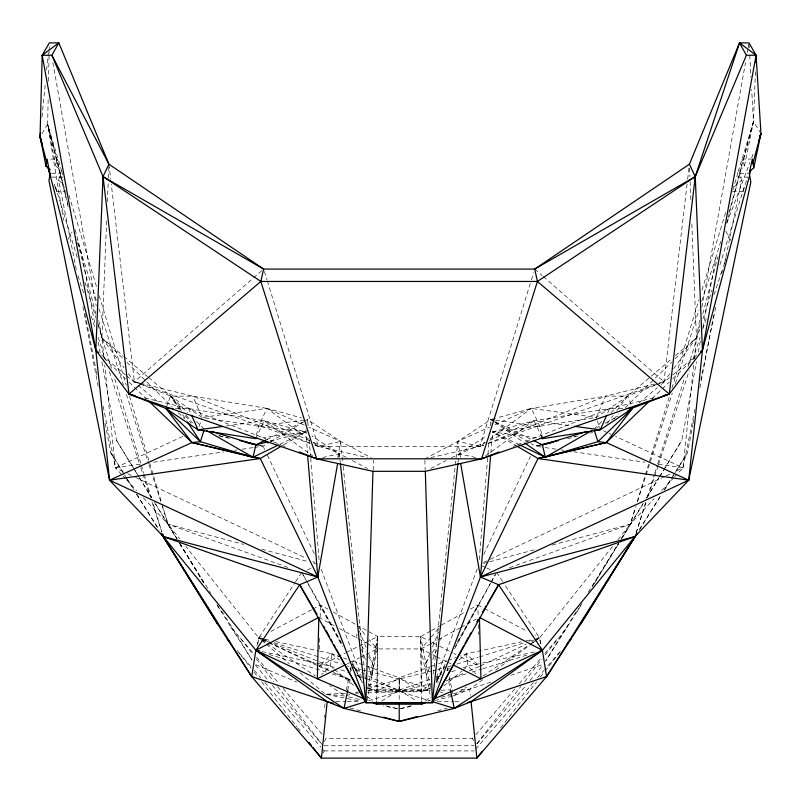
<?xml version="1.0" encoding="UTF-8"?>
<svg xmlns="http://www.w3.org/2000/svg" width="801" height="801" viewBox="0 0 801 801"><rect width="100%" height="100%" fill="white"/><g stroke="black" fill="none" stroke-linecap="round" stroke-linejoin="round"><path stroke-width="0.6" stroke-dasharray="4 3" d="M381.757 700.995L399.158 690.132L399.188 677.746L429.376 666.993M356.815 637.906L356.845 633.241M376.68 700.505L377.692 636.545L359.078 626.292M430.347 687.829L421.226 691.814L377.131 691.814L377.692 636.545L420.665 636.545L428.415 640.49M48.15 99.644L47.629 124.325L63.579 220.385M48.531 81.141L49.151 51.524M49.181 50.283L49.261 46.588M319.409 649.231L319.729 635.724M320.18 617.301L320.47 605.025L306.553 580.795M373.176 470.207L373.476 460.205M732.825 190.097L738.232 171.524L744.409 166.258L753.481 121.702L755.503 70.027M103.95 357.687L101.897 337.882L106.663 220.435M107.424 201.702L108.345 179.214M108.395 177.962L108.896 165.467M324.275 717.506L324.385 715.043M324.715 707.683L324.946 702.767M368.29 666.432L371.964 675.563L372.545 663.178L368.28 652.795M62.478 174.708L61.717 171.104L55.87 166.127L57.101 159.079L49.592 159.079M76.275 269.617L58.663 180.305L60.145 173.246L57.101 159.079M350.618 672.039L351.018 667.093L347.474 665.971M479.288 559.669L487.849 455.529M487.949 454.287L489.071 440.65M490.292 425.782L490.803 419.574L495.569 418.262M490.853 453.036L492.625 431.959L533.997 420.765L609.701 408.54L655.919 397.336M42.002 116.956L45.307 83.624M46.648 70.047L48.36 52.756M433.441 674.112L455.188 466.302M455.318 465.061L457.802 441.411L490.803 419.574L494.477 420.074M693.636 365.106L683.003 467.824L677.896 473.281M694.277 358.918L696.449 337.882L699.954 318.217M458.022 462.497L458.953 453.797L486.497 435.924M319.659 651.113L331.834 653.756L330.433 666.132L321.692 674.582M687.078 184.1L663.959 381.717L657.18 384.4M687.658 179.134L688.97 167.95M371.964 675.563L377.692 636.545L367.719 641.621M306.002 429.706L307.424 453.036M307.033 422.958L307.554 419.574L340.555 441.411L371.314 457.782M257.852 643.894L258.783 637.906L294.898 582.778M337.812 457.431L340.555 441.411L308.876 427.183M338.683 457.491L339.324 453.797L311.779 435.924M701.926 307.153L745.511 62.548M747.263 52.716L747.924 49.031M748.144 47.8L748.805 44.115M664.179 469.266L681.771 440.51L696.459 361.902M698.302 352.07L700.825 338.563M702.888 327.509L716.204 256.27L720.98 240.831M671.618 478.297L687.468 452.885L692.855 424.64M693.095 423.409L693.796 419.724M699.884 387.794L714.172 312.861M721.661 273.562L725.976 257.952M377.692 636.545L367.399 689.821L430.948 689.821M366.958 700.985L377.211 648.92L369.401 639.749M346.362 690.001L349.066 676.735M350.538 669.506L351.018 667.093M694.958 409.121L683.003 467.824L675.103 471.569M700.925 379.774L716.124 305.171M724.585 263.589L741.526 180.425L739.844 173.246L742.958 159.079L751.198 159.079M347.754 690.322L350.007 679.468L317.346 664.59M256.37 435.243L258.473 426.242L267.003 408.39L301.597 417.932M256.941 645.786L258.783 637.906L263.189 635.553M732.454 191.279L743.128 191.279L743.989 187.744L719.058 267.514M673.561 368.76L696.449 337.882L699.964 324.575M702.837 313.692L717.836 256.831M726.767 222.958L727.729 219.324M728.049 218.112L739.854 173.356M744.409 166.258L743.148 160.891L753.481 121.702L751.668 89.682M728.87 213.286L753.481 121.702L760.329 132.505M621.286 539.013L630.297 524.204L635.413 507.484M637.236 501.516L669.776 395.203M671.969 388.034L699.023 299.654M701.946 290.092L726.066 211.264M738.232 171.524L753.481 121.702M430.838 457.591L480.009 446.417L531.053 280.971M531.413 279.789L533.616 272.64M636.064 533.015L645.746 502.057M647.228 497.291L654.297 474.673M654.677 473.481L657.281 465.151M657.651 463.959L684.815 377.041M688.169 366.327L699.704 329.421M703.058 318.708L711.989 290.132M621.105 539.053L630.297 524.204L636.024 506.342M637.546 501.576L672.289 393.211M675.343 383.689L699.023 309.857M701.696 301.516L716.204 256.27M743.128 191.279L747.673 177.101L736.91 177.101M199.149 426.472L201.722 418.593M636.114 533.025L646.197 502.207M648.139 496.28L658.222 465.451M658.612 464.27L689.25 370.603M692.735 359.939L700.104 337.411M702.817 329.111L706.702 317.256M714.071 294.728L722.602 268.645M324.545 741.626L325.697 738.542L472.65 738.542L475.063 735.708M436.545 677.496L477.576 568.119M166.298 407.308L170.553 396.054L192.811 396.155L267.003 408.39L304.35 425.151M323.384 752.98L324.165 750.927L321.732 748.114M726.867 223.129L749.886 162.593M751.658 157.937L753.871 152.12M429.526 667.573L426.312 675.563L425.812 663.178L429.606 653.946M432.74 659.583L436.415 650.462M440.55 640.189L441.461 637.906M432.45 647.018L438.618 632.009M654.417 384.069L605.546 396.155L596.264 417.471L539.874 426.242L492.625 431.959L515.844 445.546M607.709 413.026L609.701 408.54L624.039 408.47M483.714 554.472L530.452 456.29M255.579 438.628L264.29 420.765L305.662 431.959L282.433 445.546M68.155 239.259L72.03 232.04M436.475 681.541L444.755 666.242M455.409 646.557L490.592 582.908M436.555 681.551L443.764 668.455M454.578 648.8L490.633 583.288M491.233 582.197L495.439 574.557M436.365 680.039L445.396 663.729M457.421 641.981L477.887 605.025L483.393 607.959M491.193 581.856L495.429 574.477M575.819 612.254L545.631 661.055L581.396 604.605M592.329 586.622L618.712 543.248M41.942 133.617L47.629 124.325L61.717 171.104M576.89 612.004L582.107 603.483M594.482 583.248L618.582 543.839M622.497 537.441L643.994 502.287M646.597 498.032L658.973 477.796M659.623 476.725L663.528 470.337M617.891 539.754L630.297 524.204L643.323 503.018M646.587 497.721L658.963 477.586M659.613 476.535L681.771 440.51M425.812 663.178L429.726 656.86M432.33 652.655L436.245 646.327M588.294 592.099L618.482 543.298M639.248 530.172L661.055 495.238M664.349 489.942L670.958 479.358M639.598 529.171L660.875 495.268M664.199 489.972L672.179 477.256M672.85 476.195L687.468 452.885M295.579 581.736L301.707 572.375L305.952 579.744M669.866 373.747L663.959 381.717L659.243 383.379M607.318 423.349L613.176 415.559M616.83 410.683L627.804 396.054L671.659 358.888M476.855 743.769L520.76 686.587M524.545 681.661L541.957 658.993M544.99 655.048L567.629 626.843M500.575 727.839L536.55 681.921M540.375 677.045L544.199 672.159M544.97 671.178L561.04 650.672L544.79 669.406M612.465 546.552L539.574 637.906L537.581 639.378M476.955 743.819L525.987 685.336M530.002 680.54L542.858 665.2M475.874 734.757L515.253 688.419M519.278 683.684L541.776 657.2M544.99 653.426L557.856 638.287M421.596 700.505L421.066 648.92L430.477 637.916M431.268 637.005L438.327 628.755M475.734 749.045L533.416 682.522M537.481 677.836L543.979 670.347M509.536 567.729L630.297 524.204L654.097 498.743M661.746 490.562L673.651 477.827M674.502 476.915L677.045 474.192M329.251 670.908L318.998 666.432L331.834 653.756L338.803 656.239M593.992 429.286L602.883 420.545M610.893 412.675L627.804 396.054L656.049 384.85M613.756 418.853L619.093 413.636M625.321 407.539L671.558 362.262M675.113 358.778L696.449 337.882L691.784 222.938M652.124 398.568L669.195 382.177M672.79 378.723L695.258 357.166M261.747 270.718L134.398 381.717L128.49 373.747M734.287 186.603L741.526 180.425M675.473 355.654L696.449 337.882M366.678 666.162L399.188 677.746L421.226 691.814L430.658 683.884M436.325 679.128L441.982 674.372M446.698 670.407L449.531 668.024M458.963 660.094L466.512 653.756L521.311 641.871M639.118 402.863L657.351 387.714M661.195 384.53L671.749 375.759M672.71 374.968L696.69 355.043M425.481 701.015L430.297 697.05M443.774 685.956L462.067 670.888M463.028 670.097L467.844 666.132L481.291 663.278M314.803 445.176L318.347 446.417L480.009 446.417L485.937 442.032M489.882 439.108L531.343 408.39L605.546 396.155L627.804 396.054L631.148 405.056M482.663 679.719L469.686 689.25L453.216 696.029L435.223 700.374M495.649 670.177L531.584 643.774M532.585 643.043L536.58 640.109M485.646 455.869L533.997 420.765L572.014 425.982M627.804 396.054L596.264 417.471L531.343 408.39L496.76 417.932M453.216 696.029L466.582 687.028M483.033 675.964L529.291 644.825M530.322 644.134L534.437 641.361M535.458 640.67L539.574 637.906L503.459 582.778M368.009 687.829L377.131 691.814L399.188 677.746M254.448 447.399L263.068 446.137L269.426 442.342M270.478 441.711L305.441 420.845M430.517 631.118L420.665 636.545L421.226 691.814M431.609 630.517L440.37 625.691M441.461 625.08L465.031 612.104M470.387 609.15L477.887 605.025L478.177 617.301M597.286 427.504L599.478 426.312M604.965 423.329L618.132 416.18M366.127 654.457L377.211 648.92L421.066 648.92L429.656 644.284M430.728 643.704L437.166 640.229M438.247 639.649L459.914 627.944M460.996 627.363L476.184 619.153M270.898 631.448L311.659 609.721M312.76 609.13L320.47 605.025L327.969 609.15M424.84 458.953L457.802 441.411L489.481 427.183M430.748 468.505L445.937 460.585M451.353 457.751L485.106 442.282M318.998 666.432L345.571 652.895M346.683 652.334L366.618 642.182M347.274 663.869L349.486 662.757M350.598 662.207L359.469 657.781M360.58 657.221L365.016 655.008M267.144 439.379L303.068 421.777M304.19 421.226L307.554 419.574L308.065 425.782M279.869 444.335L305.662 431.959L258.473 426.242L202.092 417.471L170.553 396.054L148.626 377.471M483.393 562.492L489.031 559.819M490.162 559.278L664.96 476.385M666.082 475.844L670.597 473.711M480.48 665.901L526.197 644.244M531.764 641.601L533.997 640.55M535.118 640.019L539.574 637.906L541.106 644.655M182.688 436.455L115.354 467.824L103.049 405.426M495.138 424.65L531.343 408.39L539.874 426.242L542.437 437.496M489.651 440.28L533.997 420.765L541.606 436.395M307.264 569.952L311.699 568.019M446.297 680.86L464.54 672.9M469.106 670.908L479.358 666.432L466.512 653.756L460.715 655.819M460.535 457.431L457.802 441.411L480.009 446.417L483.464 445.036M488.069 443.193L605.546 396.155M513.051 446.457L516.545 445.096M517.706 444.635L521.201 443.263M525.856 441.431L609.701 408.54M430.527 666.582L434.012 665.341M438.658 663.679L446.788 660.785M447.939 660.374L456.069 657.481M480.009 446.417L483.544 445.176M488.26 443.514L658.062 383.789M366.538 678.737L399.158 690.132L430.588 679.148M436.415 677.115L441.071 675.483M451.544 671.829L457.371 669.796M463.188 667.754L467.844 666.132L475.704 673.741M490.823 682.112L469.686 689.25L450.583 694.627M510.788 675.353L543.669 664.239M447.328 667.093L452.064 665.591M456.79 664.099L478.077 657.361M479.258 656.99L524.204 642.772M528.93 641.271L533.656 639.779M534.848 639.398L539.574 637.906L540.505 643.894M346.312 695.658L349.847 694.547M355.724 692.705L358.077 691.964M367.489 689L399.238 679.028L431.699 670.968M466.142 673.931L448.27 679.468L450.522 690.322M472.099 672.079L481.631 669.125M482.823 668.755L529.281 654.347M368.67 700.805L399.208 691.403L430.317 683.834M411.183 705.711L399.238 709.075L383.489 705.901M427.894 701.015L430.287 700.344M441.031 697.321L449.391 694.968M437.536 710.877L447.118 708.234M483.684 563.343L488.5 562.062M489.701 561.741L534.157 549.876M552.189 545.06L630.297 524.204M270.127 441.191L305.662 431.959L262.908 437.646M432.9 670.667L436.515 669.776M437.716 669.476L446.127 667.393M659.193 382.898L663.959 381.717L543.208 276.475M567.539 438.708L575.909 436.645M590.247 433.121L592.64 432.53M436.305 682.382L438.698 681.801M400.44 708.785L412.435 705.881M540.154 444.976L535.288 446.137L531.053 443.604M574.217 436.845L579.083 435.694M314.893 445.036L318.347 446.417L340.555 441.411L343.028 465.061M322.633 457.481L339.324 453.797L346.923 457.751M526.177 640.81L532.264 639.488M537.141 638.437L539.574 637.906L535.168 635.553M482.512 663.018L536.28 651.583M540.054 445.296L535.288 446.137L543.909 447.399M139.975 464.21L115.354 467.824L104.721 365.106M153.512 462.217L223.679 451.914M234.753 450.292L237.216 449.932M242.142 449.211L253.216 447.579M226.262 425.982L264.29 420.765L312.04 441.782M258.473 426.242L305.101 419.914M345.241 693.496L325.326 694.177L298.713 671.669M355.193 693.155L358.928 693.035M367.639 692.735L431.108 690.572M441.061 690.232L449.772 689.931M460.975 689.551L469.686 689.25L470.297 695.388M51.444 173.246L60.145 173.246M739.844 173.246L748.044 173.246M51.875 177.101L62.989 177.101M54.138 184.19L56.39 191.279L64.961 191.279M367.839 690.292L430.517 690.292M335.959 701.636L345.962 701.636M347.213 701.636L360.981 701.636M437.296 701.636L453.566 701.636M454.818 701.636L461.066 701.636M324.255 745.741L474.092 745.741M324.165 750.927L474.112 750.927M175.439 408.48L188.585 408.54L264.29 420.765L312.64 455.869M326.568 694.297L345.141 696.029L329.722 685.646M536.59 437.807L492.625 431.959L518.407 444.335M495.709 420.245L539.874 426.242M545.131 447.579L556.214 449.211M561.141 449.932L563.604 450.292M573.446 451.734L644.845 462.217M658.382 464.21L683.003 467.824L615.669 436.455M257.101 445.086L263.068 446.137L264.68 449.521M326.538 694.417L360.47 701.255M261.997 651.583L330.433 666.132L335.088 667.754M263.649 638.958L258.783 637.906L185.892 546.552M264.871 639.228L270.958 640.55M275.824 641.601L318.448 650.843M475.654 457.481L458.953 453.797L459.594 457.491M313.411 442.763L318.347 446.417L367.519 457.591M219.274 435.694L227.784 437.716M260.635 445.556L263.068 446.137M348.745 696.9L361.972 700.084M386.022 705.881L398.037 708.785M144.791 397.927L188.585 408.54L272.42 441.431M368.009 683.834L399.208 691.403L429.666 700.805M218.863 435.764L230.818 438.708M139.164 382.898L134.398 381.717L111.279 184.1M140.355 383.188L192.811 396.155L310.277 443.193M352.23 667.393L360.67 669.476M361.872 669.776L399.238 679.028L430.918 689M143.409 497.832L168.06 524.204L243.764 544.42M261.787 549.226L308.655 561.741M313.461 563.023L318.267 564.304M349.997 707.904L360.8 710.877M268.996 654.347L326.177 672.079M332.135 673.931L350.007 679.468M440.31 691.964L442.653 692.705M448.52 694.547L452.044 695.658M261.146 638.657L258.783 637.906L260.685 639.518M262.327 639.028L269.426 641.271M274.152 642.772L341.566 664.099M340.916 669.796L347.904 672.229M354.893 674.672L365.376 678.337M141.467 384.2L134.398 381.717L138.913 383.509M142.648 384.62L310.087 443.514M343.449 657.891L346.933 659.133M352.74 661.195L365.516 665.751M155.674 504.079L168.06 524.204L288.811 567.729M273.582 441.892L280.57 444.635M281.732 445.096L285.226 446.457M263.399 639.729L258.783 637.906L260.836 639.288M264.56 640.179L269.186 642.002M273.802 643.824L330.433 666.132L333.326 668.505M140.045 383.959L170.553 396.054L187.454 412.675M255.829 664.72L296.841 682.102M482.212 566.077L485.546 567.539M486.648 568.019L491.093 569.952M333.817 672.9L350.908 680.359M313.181 442.282L339.324 453.797L340.255 462.497M261.036 638.928L258.783 637.906L261.006 638.958M262.157 639.448L267.794 642.012M268.916 642.522L316.215 664.079M603.323 430.698L607.809 432.79M608.93 433.311L611.173 434.362M123.254 471.569L115.354 467.824L122.153 475.103M127.759 473.711L134.528 476.915M135.649 477.446L305.942 558.207M312.71 561.421L314.963 562.492M262.127 639.488L267.704 642.132M268.816 642.662L316.765 665.371M494.167 421.226L490.803 419.574L491.343 423.288M495.288 421.777L531.213 439.379M430.487 687.398L420.665 636.545L421.066 648.92L435.484 656.119M436.585 656.67L446.568 661.646M447.679 662.207L452.114 664.419M355.404 669.306L367.449 675.383M368.54 675.934L399.208 691.403L399.238 679.028L399.208 701.025M432.85 642.742L438.387 645.566M439.489 646.127L452.785 652.895M453.887 653.456L456.099 654.587M460.535 656.84L479.358 666.432M352.34 460.585L367.529 468.505M484.495 608.54L527.458 631.448M318.838 617.401L334.027 625.601M339.454 628.535L366.478 643.123M367.549 643.704L377.211 648.92M333.326 612.104L356.886 625.08M493.977 421.476L490.803 419.574L493.887 421.706M495.038 422.107L529.992 442.973M399.158 690.132L416.52 700.995M261.867 639.979L265.972 642.752M267.003 643.443L315.324 675.964M494.908 422.417L523.714 442.332M308.475 439.108L267.003 408.39L202.092 417.471L192.811 396.155M334.287 669.306L355.464 686.747M367.018 696.259L372.795 701.015M101.587 355.043L125.577 374.968M126.528 375.759L137.091 384.53M138.042 385.331L159.159 402.863M331.834 653.756L339.384 660.094M349.767 668.815L351.649 670.407M357.316 675.163L361.091 678.337M368.64 684.675L377.131 691.814M261.637 640.319L265.431 643.533M266.383 644.334L289.201 663.628M98.213 323.374L101.897 337.882L122.873 355.654M123.835 356.465L147.664 376.67M58.663 180.305L63.89 184.751M534.718 269.076L542.267 275.654M103.92 358.027L125.487 378.723M129.081 382.177L146.162 398.568M98.833 320.67L101.897 337.882L123.244 358.778M126.798 362.262L172.145 406.668M178.373 412.765L184.6 418.853M196.355 421.416L204.365 429.286M123.004 476.004L125.557 478.738M126.408 479.649L136.611 490.562M251.053 666.592L237.236 650.672L251.013 668.254M254.297 670.347L260.796 677.836M264.861 682.522L320.921 747.173M357.667 626.002L366.267 636.084M216.901 604.555L230.728 626.843L253.356 653.426M256.57 657.2L279.078 683.684M283.103 688.419L322.483 734.757M255.489 665.2L267.544 679.578M272.37 685.336L321.401 743.819M179.364 409.531L170.553 396.054L182.338 410.543M186.263 415.369L192.55 423.088M162.333 506.342L168.06 524.204L179.694 538.783M254.077 672.159L257.902 677.045M261.727 681.921L296.931 726.857M297.702 727.839L300.765 731.744M240.5 638.287L253.366 655.048M256.4 658.993L273.802 681.661M277.587 686.587L323.013 745.741M170.553 396.054L181.527 410.683M185.181 415.559L191.038 423.349M101.897 337.882L124.055 367.769M496.64 572.375L502.778 581.736M182.748 414.718L186.813 420.936M230.728 626.843L252.025 660.084M105.181 423.409L110.808 452.885L126.758 478.317M127.429 479.378L134.077 489.972M136.731 494.207L158.678 529.171M110.808 452.885L125.336 476.174M125.997 477.236L133.927 489.942M136.571 494.177L159.029 530.172M361.401 645.276L365.336 651.593M368.61 656.86L372.545 663.178M161.932 503.879L168.06 524.204L177.251 539.053M179.875 543.298L210.713 593.161M221.877 611.193L252.065 659.994M101.887 361.902L116.586 440.51L138.733 476.535M139.384 477.586L151.769 497.721M116.586 440.51L134.167 469.266M134.818 470.337L138.733 476.725M139.384 477.796L151.759 498.032M154.363 502.287L175.86 537.441M179.774 543.839L203.875 583.248M168.06 524.204L177.071 539.013M179.644 543.248L204.736 584.5M217.602 605.656L221.456 612.004M341.526 643.073L320.47 605.025L341.176 643.283M352.36 662.637L361.381 678.948M301.707 572.375L342.578 646.617M352.19 664.089L362.402 682.642L352.41 664.049M725.756 231.008L730.682 240.29M267.364 455.168L314.633 554.472M188.585 408.54L190.578 413.026M359.259 630.858L366.377 648.169M361.401 649.321L365.536 659.583M321.221 569.281L361.371 676.324M472.65 738.542L473.421 740.605M78.007 275.764L84.205 294.728M91.194 316.075L95.069 327.929M98.173 337.411L105.542 359.939M109.417 371.794L140.445 466.633M140.836 467.824L150.528 497.461M152.08 502.207L161.782 531.844L152.661 501.977M96.28 300.325L77.006 239.639M98.954 308.665L123.384 384.88M126.438 394.402L148.585 463.469M148.966 464.66L160.801 501.576M597.346 420.845L600.229 429.847M264.37 271.449L266.933 279.789M267.304 280.971L318.347 446.417M77.236 257.311L55.159 185.702L56.39 191.279M84.956 282.373L96 318.177M98.203 325.336L111.449 368.31M114.763 379.043L140.886 463.779M141.256 464.98L143.83 473.331M144.2 474.522L151.189 497.201M69.016 195.344L97.111 288.62M99.274 295.799L126.278 385.481M129.522 396.245L161.582 502.678M66.002 194.533L47.629 124.325L55.87 166.127M75.184 229.637L82.153 256.27L95.009 325.056M56.961 161.041L47.629 124.325L68.606 208.5M60.125 173.497L68.115 204.926M77.637 242.393L96.06 314.913M447.579 668.294L448.069 670.707M449.291 676.735L451.744 688.79M451.984 690.001L452.725 693.616M421.066 648.92L430.608 697.351M84.956 313.662L96.06 369.942M96.3 371.163L97.021 374.838M82.934 306.723L98.163 386.563M98.223 342.247L100.285 353.301M52.836 62.548L96.21 305.922M108.946 164.215L110.698 179.134M466.512 653.756L467.844 666.132M343.158 466.302L365.436 679.088M742.958 159.079L743.148 160.891M309.186 439.419L310.608 456.77M310.718 458.012L319.269 562.152M447.429 668.324L447.609 670.807M749.085 44.115L749.295 47.81M749.716 55.199L750.968 77.367M689.561 167.97L689.911 176.711M690.112 181.707L690.873 200.45M424.88 460.205L425.181 470.207M478.357 624.67L478.597 634.492"/><path stroke-width="1.2" d="M376.67 701.736L376.64 704.189L421.636 704.189L426.192 702.237M50.263 169.832L46.027 166.268L40.05 136.711L42.193 55.259L49.332 42.884L58.833 42.884L108.946 164.215L263.629 269.076L534.718 269.076L695.258 176.6L746.392 55.259L739.523 42.884L749.015 42.884L756.084 55.259L760.95 133.487L753.791 167.85L749.736 171.274M753.791 167.85L752.379 159.079L749.215 173.246L750.857 181.947L688.72 480.2L634.953 536.58L498.582 584.75L432.37 702.667L365.907 702.667L372.956 471.328L316.665 458.803L128.981 394.092L95.83 350.257L50.073 175.079L47.089 159.079L46.027 166.268M755.794 62.648L756.084 55.259L739.523 42.884L689.401 164.215L534.718 269.076L537.431 281.451L481.611 458.803L425.321 471.328L372.956 471.328M98.523 352.851L95.83 350.257L103.019 176.6L108.946 164.215L51.885 55.259L58.833 42.884L42.193 55.259L95.83 350.257L109.557 480.2L163.324 536.58L255.889 650.282L327.198 701.636L344.009 708.404L399.208 721.451L454.277 708.404L471.078 701.636L546.562 676.615L580.465 624.39L637.276 533.346M161.331 533.406L163.324 536.58L299.694 584.75L365.907 702.667L432.37 702.667L480.46 577.01L490.643 455.509M41.912 143.92L40.05 136.711L40.42 133.006M161.011 533.346L217.812 624.39L251.714 676.615L327.198 701.636L321.421 758.116L476.855 758.116L546.562 676.615L636.945 533.406M746.392 55.259L756.084 55.259L702.447 350.257L688.72 480.2L480.46 577.01L460.675 463.649M463.749 645.826L432.37 702.667L457.882 463.749M739.523 42.884L695.258 176.6L669.296 394.092L629.997 409.041M313.011 747.373L321.421 758.116L251.714 676.615L255.889 650.282L299.694 584.75L317.817 577.01L337.611 463.649M365.236 699.313L317.326 678.807L318.838 617.401L255.889 650.282L344.009 708.404L347.754 690.322M50.073 175.079L48.901 180.435L109.557 480.2L317.817 577.01L365.907 702.667L340.395 463.749M749.476 176L702.447 350.257L669.296 394.092L481.611 458.803L316.665 458.803L260.846 281.451L263.629 269.076L103.019 176.6L51.885 55.259L42.193 55.259M266.012 439.929L255.909 444.875L252.966 457.261L192 442.553L149.757 402.012M752.82 163.634L760.95 133.487L759.618 136.981M749.396 175.429L750.717 170.633M758.968 140.676L760.95 133.487L759.859 136.991M281.381 446.157L260.265 458.512L109.557 480.2L192 442.553L200.37 441.671L204.005 430.417M606.707 415.268L600.229 429.847L542.698 438.628L540.254 438.297M546.562 676.615L542.387 650.282L498.582 584.75L480.46 577.01L538.012 458.512L551.188 455.439M464.96 643.634L468.585 637.075M469.786 634.893L470.998 632.7M482.532 612.134L486.237 605.816M487.469 603.714L498.582 584.75M580.465 624.39L634.953 536.58L480.46 577.01M626.432 408.46L632.4 408.44L606.287 442.553L538.012 458.512L516.905 446.157M482.212 751.278L476.855 758.116L471.078 701.636L542.387 650.282L634.953 536.58M567.168 643.624L571.003 639.218M628.014 410.823L632.4 408.44L597.906 441.671L545.311 457.261L519.529 444.875M648.53 402.012L606.287 442.553L553.581 454.878M700.655 351.989L702.447 350.257L695.258 176.6L689.401 164.215M695.258 176.6L537.431 281.451L260.846 281.451L128.981 394.092L165.877 408.44L198.047 429.847L255.579 438.628L258.022 438.297M700.535 351.859L702.447 350.257M423.559 702.607L421.636 704.189L421.606 701.736M632.4 408.44L600.229 429.847L574.467 426.312M432.009 701.536L454.277 708.404L542.387 650.282L479.449 617.401L480.95 678.807L434.182 698.822M524.745 443.043L545.311 457.261L591.829 430.537M346.162 664.419L317.326 678.807L255.889 650.282L259.554 651.063M278.748 444.875L252.966 457.261L200.37 441.671L165.877 408.44L173.046 408.47M481.611 458.803L499.083 451.944M540.004 651.023L542.387 650.282L480.95 678.807L453.226 664.97M344.009 708.404L365.146 701.896M586.963 431.419L542.437 444.875L533.456 440.48M383.609 717.155L399.208 721.451L417.171 716.495M467.484 702.627L471.078 701.636M245.156 442.232L255.909 444.875L267.754 441.802M553.201 442.232L542.437 444.875L545.311 457.261M663.218 395.564L669.296 394.092L537.431 281.451M540.154 444.976L558.407 440.62M196.475 427.914L198.047 429.847L222.578 426.482M538.012 458.512L688.72 480.2L606.287 442.553L597.906 441.671L594.342 430.417M217.812 624.39L163.324 536.58L162.593 534.197L163.324 536.58L317.817 577.01L260.265 458.512L252.966 457.261L206.528 430.537M248.29 455.719L192 442.553L165.877 408.44M250.683 456.27L260.265 458.512M239.95 440.62L256.981 444.685M135.069 395.564L128.981 394.092L103.019 176.6L260.846 281.451M327.198 701.636L333.196 703.288M211.394 431.419L255.909 444.875M255.889 650.282L259.464 651.393M299.204 451.944L316.665 458.803M372.085 702.237L376.64 704.189L374.718 702.607M95.83 350.257L97.742 351.859M227.274 639.218L230.338 642.742M309.176 742.487L311.479 745.421M187.494 421.977L200.37 441.671M163.324 536.58L251.714 676.615M299.694 584.75L316.986 614.237M323.664 626.142L324.866 628.334M326.077 630.517L329.702 637.075M330.903 639.268L332.115 641.451M333.927 644.725L335.128 646.918M336.34 649.1L365.907 702.667M541.606 436.395L542.698 438.628M191.569 415.268L198.047 429.847M46.828 162.643L40.05 136.711L41.141 140.255M40.05 136.711L41.992 143.9M48.15 166.698L50.733 176.29M47.81 166.768L50.293 176.39M450.522 690.322L454.277 708.404M307.634 455.509L317.817 577.01M425.321 471.328L432.37 702.667M399.208 703.428L399.208 721.451M478.237 619.584L477.026 621.776L478.217 619.573"/></g></svg>
